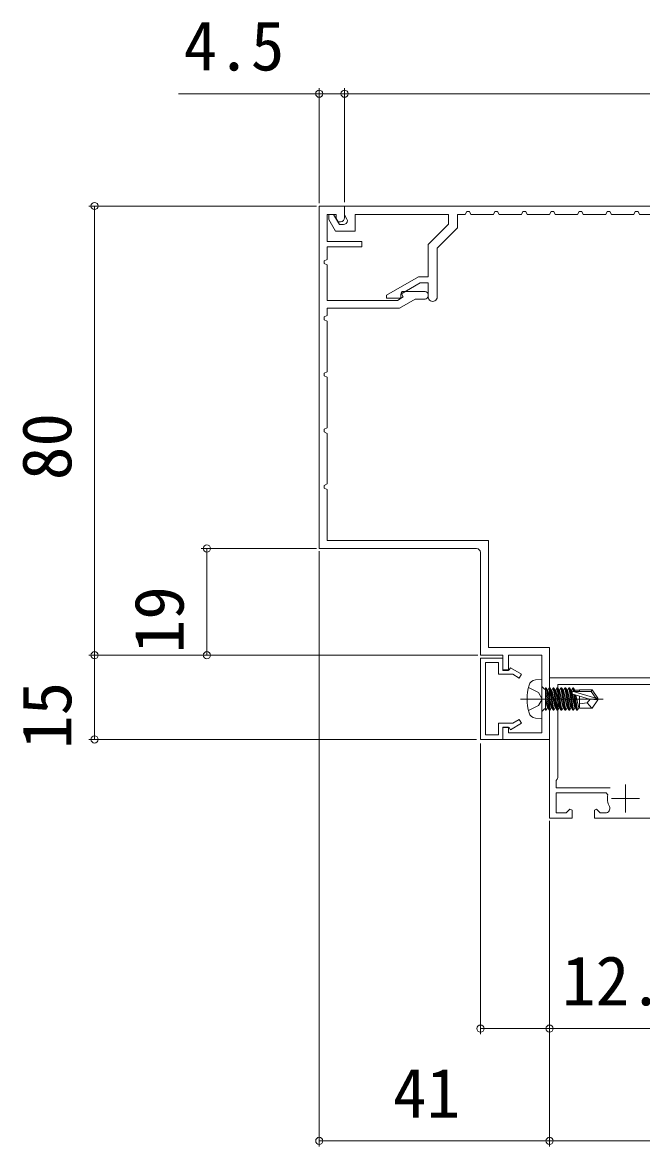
# Model space of a CAD drawing. Units: millimetres, scale not verified. Extents: x -525 to 525, y -785 to 780.
# Drawn here: x 37.7 to 147.9, y -319.8 to -119.6 of the extents above; entities that cross this region are included whole.
import ezdxf
from ezdxf.enums import TextEntityAlignment as Align

# ---------------------------------------------------------------- set-up
doc = ezdxf.new("R2010")
doc.units = ezdxf.units.MM
doc.header["$LTSCALE"] = 4
for name, color, linetype, lineweight in [('0-2_YKK_11', 4, 'Continuous', 18), ('0-4_YKK_13', 4, 'Continuous', 18), ('0-5_YKK_D', 6, 'Continuous', 18)]:
    doc.layers.add(name, color=color, linetype=linetype, lineweight=lineweight)
doc.styles.add('ＭＳ ゴシック', font='')
doc.styles.get('ＭＳ ゴシック').set_extended_font_data('MS Gothic')

msp = doc.modelspace()

# ---------------------------------------------------------------- linework, layer by layer
at = {"layer": '0-2_YKK_11', "color": 211}
for p, q in [((145.035, -255.278), (145.035, -260.278)), ((142.535, -257.778), (147.535, -257.778))]:
    msp.add_line(p, q, dxfattribs=at)
at = {"layer": '0-2_YKK_11', "color": 30}
for points in [[(90.535, -152.277), (90.535, -213.277), (118.535, -213.277)], [(95.035, -154.377), (95.035, -152.277), (90.535, -152.277)], [(109.235, -167.477), (105.309, -167.477), (105.112, -167.818), (105.495, -168.48), (104.46, -169.077), (91.935, -169.077), (91.935, -162.777), (91.435, -162.523), (91.435, -162.032), (91.935, -161.777), (91.935, -159.577), (98.135, -159.577), (98.135, -158.577), (91.935, -158.577), (91.935, -153.777), (93.535, -153.777), (93.535, -154.477), (93.882, -155.077), (94.335, -155.077)], [(109.935, -168.477), (109.935, -165.977), (108.5, -165.977), (105.035, -167.977), (105.035, -168.677), (102.535, -168.677), (102.535, -168.151), (108.205, -164.877), (109.935, -164.877), (109.935, -159.115), (113.535, -155.515), (113.535, -153.777), (96.935, -153.777), (96.935, -156.777), (93.435, -156.777), (92.235, -154.699), (92.235, -153.777), (93.089, -153.777), (94.128, -155.577), (94.835, -155.577)], [(95.035, -152.277), (232.035, -152.277)], [(95.535, -154.877), (95.468, -154.627), (95.035, -153.877), (95.035, -152.277)], [(132.535, -153.777), (132.28, -153.277), (131.79, -153.277), (131.535, -153.777), (127.535, -153.777), (127.28, -153.277), (126.79, -153.277), (126.535, -153.777), (122.535, -153.777), (122.28, -153.277), (121.79, -153.277), (121.535, -153.777), (117.535, -153.777), (117.28, -153.277), (116.79, -153.277), (116.535, -153.777), (115.135, -153.777), (115.135, -156.177), (111.535, -159.777), (111.535, -168.477)], [(151.535, -153.777), (147.535, -153.777), (147.28, -153.277), (146.79, -153.277), (146.535, -153.777), (142.535, -153.777), (142.28, -153.277), (141.79, -153.277), (141.535, -153.777), (137.535, -153.777), (137.28, -153.277), (136.79, -153.277), (136.535, -153.777), (132.535, -153.777)], [(119.235, -213.977), (119.235, -232.277), (123.235, -232.277), (123.235, -234.977), (124.235, -234.977), (124.235, -232.277), (130.135, -232.277), (130.135, -246.077), (124.235, -246.077), (124.235, -245.077), (123.235, -245.077), (123.235, -247.277), (131.535, -247.277), (131.535, -230.877), (120.635, -230.877), (120.635, -211.877), (91.935, -211.877), (91.935, -202.777), (91.435, -202.523), (91.435, -202.032), (91.935, -201.777), (91.935, -192.777), (91.435, -192.523), (91.435, -192.032), (91.935, -191.777), (91.935, -182.781), (91.435, -182.526), (91.435, -182.036), (91.935, -181.781), (91.935, -172.777), (91.435, -172.523), (91.435, -172.032), (91.935, -171.777), (91.935, -170.477), (104.835, -170.477), (107.607, -168.877), (109.235, -168.877)]]:
    msp.add_lwpolyline(points, dxfattribs=at)
msp.add_lwpolyline([(119.235, -232.778), (119.235, -247.278), (123.235, -247.278), (123.235, -245.178), (124.335, -245.178), (124.551, -245.552), (126.535, -244.406), (126.135, -243.713), (124.983, -244.378), (122.435, -244.378), (122.435, -246.478), (120.135, -246.478), (120.135, -233.578), (122.435, -233.578), (122.435, -235.678), (124.983, -235.678), (126.135, -236.344), (126.535, -235.651), (124.551, -234.505), (124.335, -234.878), (123.235, -234.878), (123.235, -232.778)], close=True, dxfattribs=at)
at = {"layer": '0-2_YKK_11', "color": 211}
for points in [[(201.958, -236.278), (131.535, -236.278), (131.535, -261.278), (135.535, -261.278), (135.535, -259.878), (135.165, -259.725), (134.511, -260.378), (132.735, -260.378), (132.735, -256.778), (141.606, -256.778), (141.9, -257.138)], [(152.735, -237.478), (133.035, -237.478), (133.035, -254.078), (132.885, -254.338), (132.735, -254.598), (132.735, -255.878), (142.314, -255.878)], [(141.463, -260.378), (140.56, -260.378), (139.906, -259.725), (139.535, -259.878), (139.535, -261.278), (193.035, -261.278), (193.035, -256.778), (192.035, -256.778), (192.035, -260.078), (190.035, -260.078), (190.035, -237.278), (199.335, -237.278), (199.635, -237.578), (200.081, -237.841), (202.075, -236.733), (201.958, -236.278)]]:
    msp.add_lwpolyline(points, dxfattribs=at)
at = {"layer": '0-2_YKK_11', "color": 30}
for centre, radius, start, end in [((94.335, -154.377), 0.7, 270.00001, 359.99999), ((94.835, -154.877), 0.7, 270.00001, 359.99999), ((109.235, -168.177), 0.7, 269.99999, 90.00001), ((110.735, -168.477), 0.8, 179.99999, 0.00001), ((118.535, -213.977), 0.7, 0.00001, 89.99999)]:
    msp.add_arc(centre, radius, start, end, dxfattribs=at)
at = {"layer": '0-2_YKK_11', "color": 211}
for centre, radius, start, end in [((145.035, -257.778), 3.2, 168.46306, 206.74369), ((141.463, -259.578), 0.8, 269.99998, 26.74369)]:
    msp.add_arc(centre, radius, start, end, dxfattribs=at)
at = {"layer": '0-4_YKK_13'}
for p, q in [((130.835, -238.099), (130.835, -242.057)), ((130.835, -238.099), (130.923, -238.099)), ((131.448, -238.099), (131.623, -238.099)), ((132.848, -238.099), (133.023, -238.099)), ((133.548, -238.099), (134.248, -242.057)), ((134.248, -238.099), (134.948, -242.057)), ((134.948, -238.099), (135.648, -242.057)), ((126.382, -240.078), (141.065, -240.078)), ((131.229, -238.478), (131.142, -238.478)), ((131.929, -238.478), (131.842, -238.478)), ((132.629, -238.478), (132.542, -238.478)), ((133.329, -238.478), (133.242, -238.478)), ((134.029, -238.478), (133.942, -238.478)), ((134.729, -238.478), (134.642, -238.478)), ((135.429, -238.478), (135.342, -238.478)), ((135.853, -239.256), (136.348, -242.057)), ((136.037, -239.31), (136.523, -242.057)), ((136.835, -238.478), (136.042, -238.478)), ((136.236, -239.369), (136.742, -241.678)), ((138.93, -238.728), (139.124, -238.428)), ((139.774, -239.928), (140.135, -239.928)), ((130.835, -241.564), (130.923, -242.057)), ((131.229, -241.678), (131.142, -241.678)), ((132.148, -242.057), (132.323, -242.057)), ((139.047, -241.728), (138.235, -240.778)), ((139.124, -241.728), (140.135, -240.228)), ((129.016, -243.48), (130.135, -243.578))]:
    msp.add_line(p, q, dxfattribs=at)
for points in [[(127.772, -242.128), (129.587, -241.223), (130.196, -240.078), (129.587, -238.933), (127.772, -238.028)], [(130.135, -243.578), (130.135, -236.578), (129.016, -236.676)], [(130.835, -238.348), (130.635, -238.348), (130.135, -237.848)], [(131.929, -241.678), (131.842, -241.678), (131.623, -242.057), (130.923, -238.099), (131.142, -238.478), (131.842, -241.678)], [(132.629, -241.678), (132.542, -241.678), (132.323, -242.057), (131.623, -238.099), (131.842, -238.478), (132.542, -241.678)], [(133.548, -242.057), (133.329, -241.678), (133.242, -241.678), (133.023, -242.057), (132.848, -242.057), (132.148, -238.099), (131.929, -238.478), (132.629, -241.678), (132.848, -242.057)], [(133.023, -242.057), (132.323, -238.099), (132.148, -238.099)], [(132.323, -238.099), (132.542, -238.478), (133.242, -241.678)], [(136.829, -241.678), (136.742, -241.678), (136.523, -242.057), (136.348, -242.057), (136.129, -241.678), (136.042, -241.678), (135.823, -242.057), (135.648, -242.057), (135.429, -241.678), (135.342, -241.678), (135.123, -242.057), (134.948, -242.057), (134.729, -241.678), (134.642, -241.678), (134.423, -242.057), (134.248, -242.057), (134.029, -241.678), (133.942, -241.678), (133.723, -242.057), (133.548, -242.057), (132.848, -238.099), (132.629, -238.478), (133.329, -241.678)], [(133.723, -242.057), (133.023, -238.099), (133.242, -238.478), (133.942, -241.678)], [(133.548, -238.099), (133.329, -238.478), (134.029, -241.678)], [(134.423, -242.057), (133.723, -238.099), (133.548, -238.099)], [(133.723, -238.099), (133.942, -238.478), (134.642, -241.678)], [(134.248, -238.099), (134.029, -238.478), (134.729, -241.678)], [(135.123, -242.057), (134.423, -238.099), (134.248, -238.099)], [(134.423, -238.099), (134.642, -238.478), (135.342, -241.678)], [(134.948, -238.099), (134.729, -238.478), (135.429, -241.678)], [(135.823, -242.057), (135.123, -238.099), (134.948, -238.099)], [(135.123, -238.099), (135.342, -238.478), (136.042, -241.678)], [(135.648, -238.099), (135.429, -238.478), (136.129, -241.678)], [(135.76, -238.73), (135.648, -238.099), (135.823, -238.099)], [(136.096, -238.728), (136.042, -238.478), (135.823, -238.099), (135.934, -238.728)], [(130.835, -238.593), (131.448, -242.057), (131.623, -242.057)], [(130.835, -239.878), (131.229, -241.678), (131.448, -242.057)], [(136.835, -238.728), (136.835, -238.428), (139.124, -238.428), (140.135, -239.928), (140.135, -240.228), (138.629, -240.078), (135.515, -239.156), (135.571, -238.664), (139.774, -239.928), (138.93, -238.728), (135.784, -238.728)], [(136.835, -239.547), (136.835, -241.728), (139.124, -241.728)], [(136.835, -240.918), (138.235, -240.778), (138.736, -240.078)], [(130.835, -241.808), (130.635, -241.808), (130.135, -242.308)], [(130.835, -242.057), (130.923, -242.057), (131.142, -241.678), (130.835, -240.279)]]:
    msp.add_lwpolyline(points, dxfattribs=at)
msp.add_lwpolyline([(131.448, -238.099), (132.148, -242.057), (131.929, -241.678), (131.229, -238.478)], close=True, dxfattribs=at)
for centre, radius, start, end in [((136.535, -240.078), 9, 164.11918, 195.88086), ((129.129, -237.971), 1.3, 95.00001, 164.11918), ((129.129, -242.185), 1.3, 195.88086, 265.00003)]:
    msp.add_arc(centre, radius, start, end, dxfattribs=at)
at = {"layer": '0-5_YKK_D'}
for p, q in [((90.535, -151.777), (90.535, -131.277)), ((95.035, -151.577), (95.035, -131.277)), ((90.035, -213.277), (69.535, -213.277)), ((70.535, -232.277), (70.535, -213.277)), ((90.535, -213.777), (90.535, -319.778)), ((118.735, -232.277), (49.535, -232.277)), ((50.535, -232.277), (50.535, -247.278)), ((118.735, -232.277), (69.535, -232.277)), ((118.535, -247.278), (49.535, -247.278)), ((119.235, -247.978), (119.235, -299.778)), ((131.535, -261.778), (131.535, -319.778)), ((131.535, -261.778), (131.535, -299.778)), ((131.535, -261.778), (131.535, -319.778)), ((90.535, -318.778), (131.535, -318.778)), ((243.535, -318.778), (131.535, -318.778))]:
    msp.add_line(p, q, dxfattribs=at)
at = {"layer": '0-5_YKK_D', "color": 30}
for p, q in [((95.035, -151.577), (95.035, -131.277)), ((232.035, -132.277), (95.035, -132.277)), ((90.035, -152.277), (49.535, -152.277)), ((50.535, -232.277), (50.535, -152.277)), ((118.735, -232.277), (49.535, -232.277))]:
    msp.add_line(p, q, dxfattribs=at)
at = {"layer": '0-5_YKK_D'}
for points in [[(95.035, -132.277), (90.535, -132.277), (65.485, -132.277)], [(119.235, -298.778), (131.535, -298.778), (164.085, -298.778)]]:
    msp.add_lwpolyline(points, dxfattribs=at)
for centre in [(90.535, -132.277), (95.035, -132.277), (70.535, -213.277), (50.535, -232.277), (70.535, -232.277), (50.535, -247.278), (119.235, -298.778), (131.535, -298.778), (90.535, -318.778), (131.535, -318.778), (131.535, -318.778)]:
    msp.add_circle(centre, 0.637, dxfattribs=at)
at = {"layer": '0-5_YKK_D', "color": 30}
for centre in [(95.035, -132.277), (50.535, -152.277), (50.535, -232.277)]:
    msp.add_circle(centre, 0.637, dxfattribs=at)

# ---------------------------------------------------------------- texts
at = {"layer": '0-5_YKK_D', "style": 'ＭＳ ゴシック'}
for s, p in [('4.5', (66.372, -130.777)), ('12.3', (133.745, -297.278)), ('41', (103.638, -317.278))]:
    msp.add_text(s, height=8.798, dxfattribs=at).set_placement(p, align=Align.BOTTOM_LEFT)
at = {"layer": '0-5_YKK_D', "color": 30, "style": 'ＭＳ ゴシック'}
msp.add_text('80', height=8.798, rotation=90, dxfattribs=at).set_placement((49.035, -201.107), align=Align.BOTTOM_LEFT)
at = {"layer": '0-5_YKK_D', "style": 'ＭＳ ゴシック'}
for s, p in [('19', (69.035, -231.948)), ('15', (49.035, -248.982))]:
    msp.add_text(s, height=8.798, rotation=90, dxfattribs=at).set_placement(p, align=Align.BOTTOM_LEFT)

doc.saveas('drawing.dxf')
